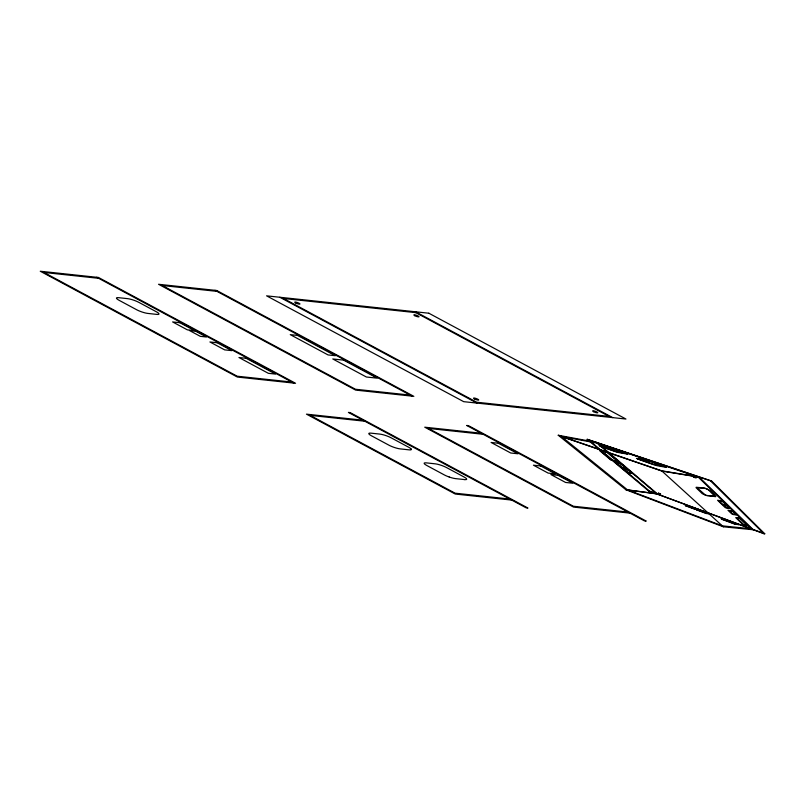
<?xml version="1.0" encoding="UTF-8"?>
<svg xmlns="http://www.w3.org/2000/svg" width="805" height="805" viewBox="0 0 805 805"><rect width="100%" height="100%" fill="white"/><g stroke="black" fill="none" stroke-linecap="round" stroke-linejoin="round"><path stroke-width="1.21" d="M644.342 460.078L638.435 459.041A5.615 1.067 19.6 0 0 637.449 458.91L654.586 465.028A17.982 3.431 19.6 0 0 657.413 465.753L665.413 467.192A4.548 0.865 19.6 0 0 666.449 467.313L664.9 466.095L651.285 461.476A9.952 1.902 19.6 0 0 649.746 460.993L648.075 460.52A17.962 3.431 19.6 0 0 645.811 459.937A12.367 2.365 19.6 0 0 643.688 459.484M627.729 454.151L618.512 452.541A18.284 3.492 19.6 0 1 616.348 451.987L600.238 446.282A6.108 1.167 19.6 0 1 601.285 446.433L609.224 447.942A17.952 3.421 19.6 0 1 611.297 448.466L625.948 453.296A4.911 0.936 19.6 0 1 626.733 453.577L627.769 454.07M665.705 466.749L665.423 466.699A5.786 1.107 19.6 0 1 664.769 466.598L652.815 464.103L636.453 458.417L643.688 459.484M763.854 533.685L764.75 533.765L711.55 480.977L587.157 439.309L648.347 490.758L763.854 533.685L710.443 480.796L587.157 439.309M723.323 526.792L753.319 529.771L699.022 476.952L661.66 470.804L558.247 435.253L625.938 489.772L723.323 526.792L661.66 470.804M738.406 524.206L734.673 523.813L721.089 518.752L724.842 519.165M748.368 525.786L744.635 525.403L737.118 518.168L740.972 518.601M98.623 278.309L43.943 272.452L237.193 376.207L291.863 382.063M216.907 291.36L162.228 285.503L355.478 389.248L410.158 395.104M362.894 420.19L306.453 414.152L455.248 494.039L511.688 500.076M481.179 433.231L424.738 427.193L573.532 507.08L629.973 513.127M364.826 421.226L310.146 415.37L455.087 493.183L509.756 499.04M483.111 434.277L428.431 428.421L573.371 506.234L628.041 512.081M464.676 479.599L455.66 478.633A8.835 1.691 19.6 0 1 450.055 477.305L449.23 477.013M709.628 513.51L705.844 513.067L696.214 509.485M700.008 509.937L694.987 509.293L685.598 505.792L689.392 506.254L698.77 509.746M737.289 515.029L733.335 514.566L729.39 510.762L733.395 511.256M698.267 509.293L694.474 508.83L685.075 505.329L688.879 505.802M730.517 508.468L727.086 508.036L724.067 505.127L727.549 505.58M727.287 505.329L723.182 504.795L719.016 500.791L723.192 501.354M627.498 489.863L657.353 493.857L597.853 443.253L561.417 436.501L627.498 489.863L722.377 525.876L751.467 528.805L698.126 477.043L597.853 443.253M625.938 489.772L656.749 493.888L595.992 442.277L558.247 435.253M648.347 490.758L764.75 533.765M707.082 495.578L714.176 496.162A9.942 1.902 19.6 0 0 714.226 495.548L708.702 490.124A6.752 1.288 19.6 0 0 708.179 489.702L706.518 488.786A2.868 0.543 19.6 0 0 703.691 487.951M703.671 487.941L696.234 487.256A9.972 1.902 19.6 0 0 696.124 487.739L702.252 493.676L705.633 495.266M710.443 480.796L711.55 480.977M698.126 477.043L662.062 471.116L561.417 436.501M743.86 524.649L743.327 524.81A2.807 0.533 19.6 0 0 744.454 525.413L745.973 525.816L744.041 524.719M626.733 453.577L626.823 453.607A5.695 1.087 19.6 0 1 625.837 453.446L617.827 451.947A18.424 3.512 19.6 0 1 615.664 451.394L599.182 445.718L608.55 447.359A17.931 3.421 19.6 0 1 611.146 448.033L625.284 452.712A5.041 0.966 19.6 0 1 626.018 452.974L627.105 453.487M705.683 495.286L715.635 496.675A9.982 1.902 19.6 0 0 715.685 496.061L709.899 490.396L706.317 488.705A3.3 0.634 19.6 0 0 705.16 488.454L697.724 487.77A10.012 1.912 19.6 0 0 697.603 488.263L705.683 495.286A3.562 0.684 19.6 0 0 707.072 495.578M415.611 311.797L612.716 417.624M279.798 297.256L476.912 403.084M214.975 290.313L412.09 396.141M96.691 277.272L293.805 383.1M588.284 439.52L649.273 490.889M464.716 479.619A8.463 1.61 19.6 0 0 463.972 476.952L446.534 467.564A8.422 1.61 19.6 0 0 435.314 463.841L426.227 462.865A8.543 1.63 19.6 0 0 426.781 465.491L444.33 474.92A8.151 1.56 19.6 0 0 449.23 477.013M411.234 449.14A8.312 1.59 19.6 0 1 409.312 449.874L400.286 448.898A8.835 1.691 19.6 0 1 394.681 447.57L393.856 447.288A8.151 1.56 19.6 0 1 388.946 445.185L371.397 435.767A8.543 1.63 19.6 0 1 370.843 433.14L379.93 434.106A8.422 1.61 19.6 0 1 391.17 437.829L408.658 447.228A8.704 1.66 19.6 0 1 411.254 449.14M157.528 312.471A8.432 1.61 19.6 0 1 157.015 314.423L147.969 313.437A8.835 1.691 19.6 0 1 142.364 312.109L141.529 311.827A8.151 1.56 19.6 0 1 136.629 309.724L119.07 300.295A8.543 1.63 19.6 0 1 118.526 297.669L127.603 298.645A8.422 1.61 19.6 0 1 138.842 302.368L156.331 311.756A8.785 1.67 19.6 0 1 157.559 312.481M665.594 466.709A5.192 0.996 19.6 0 0 664.467 466.306L651.929 462.07A12.9 2.465 19.6 0 0 644.493 460.158M603.468 446.242L606.044 447.298A3.15 0.604 19.6 0 0 605.209 446.775L603.488 446.222M693.246 476.651L693.357 476.862A2.989 0.574 19.6 0 0 694.383 477.496L696.315 477.858A2.989 0.574 19.6 0 0 695.289 477.224L693.246 476.651M658.399 493.143L658.621 493.415A2.817 0.533 19.6 0 0 659.597 493.958L660.684 494.089A2.817 0.533 19.6 0 0 659.708 493.546L658.399 493.143M746.97 525.273L743.236 524.88L735.71 517.645L739.554 518.088L746.97 525.273M738.879 524.659L735.156 524.266L721.582 519.205L725.325 519.617L738.879 524.659M98.452 277.463L40.25 271.235L237.364 377.052L295.566 383.281L98.452 277.463M216.736 290.504L158.535 284.276L355.649 390.103L413.851 396.332L216.736 290.504M428.834 313.215L266.576 295.838L463.68 401.665L625.948 419.033L428.834 313.215M415.783 312.642L283.501 298.484L476.741 402.228L609.023 416.396L415.783 312.642M179.837 322.704L172.602 321.93L187.354 329.849L194.579 330.624L179.837 322.704M297.498 335.413L290.263 334.639L328.058 354.935L335.293 355.709L297.498 335.413M195.524 331.137L189.386 330.483L200.304 336.339L206.442 337.003L195.524 331.137M217.149 342.739L209.914 341.964L224.645 349.873L231.87 350.648L217.149 342.739M343.574 360.117L332.767 358.96L366.376 377.002L377.183 378.159L343.574 360.117M246.109 358.285L238.954 357.521L268.377 373.319L275.541 374.094L246.109 358.285M350.165 412.603L348.404 412.412L526.188 507.854L527.949 508.046L350.165 412.603M468.45 425.644L466.689 425.453L644.473 520.905L646.234 521.097L468.45 425.644M498.325 443.243L491.1 442.468L510.732 453.004L517.957 453.779L498.325 443.243M540.658 465.964L533.433 465.189L548.155 473.099L555.39 473.873L540.658 465.964M558.086 475.322L550.862 474.548L565.583 482.457L572.818 483.231L558.086 475.322M710.121 513.962L706.347 513.53L696.728 509.937L700.511 510.39L710.121 513.962M735.861 514.516L731.916 514.043L727.962 510.249L731.966 510.742L735.861 514.516M729.39 508.247L725.345 507.734L717.567 500.277L721.743 500.841L729.39 508.247M632.629 473.561L628.484 472.917L623.925 469.074L628.142 469.748L632.629 473.561M631.472 473.149L627.326 472.505L622.768 468.661L626.974 469.335L631.472 473.149M625.908 468.43L621.691 467.755L615.443 462.503L619.759 463.217L625.908 468.43M627.075 468.842L622.849 468.168L616.62 462.915L620.927 463.63L627.075 468.842M617.194 461.003L610.683 459.917L599.443 450.478L606.185 451.675L617.194 461.003M618.371 461.416L611.85 460.329L600.631 450.891L607.373 452.078L618.371 461.416M474.457 398.918A2.767 0.533 19.6 0 0 478.693 400.025A2.767 0.533 19.6 0 0 475.181 398.213A2.767 0.533 19.6 0 0 474.457 398.918M295.687 302.952A2.767 0.533 19.6 0 0 299.923 304.049A2.767 0.533 19.6 0 0 296.421 302.237A2.767 0.533 19.6 0 0 295.687 302.952M593.527 411.667A2.767 0.533 19.6 0 0 597.763 412.774A2.767 0.533 19.6 0 0 594.251 410.963A2.767 0.533 19.6 0 0 593.527 411.667M414.756 315.691A2.767 0.533 19.6 0 0 418.992 316.798A2.767 0.533 19.6 0 0 415.481 314.986A2.767 0.533 19.6 0 0 414.756 315.691"/></g></svg>
